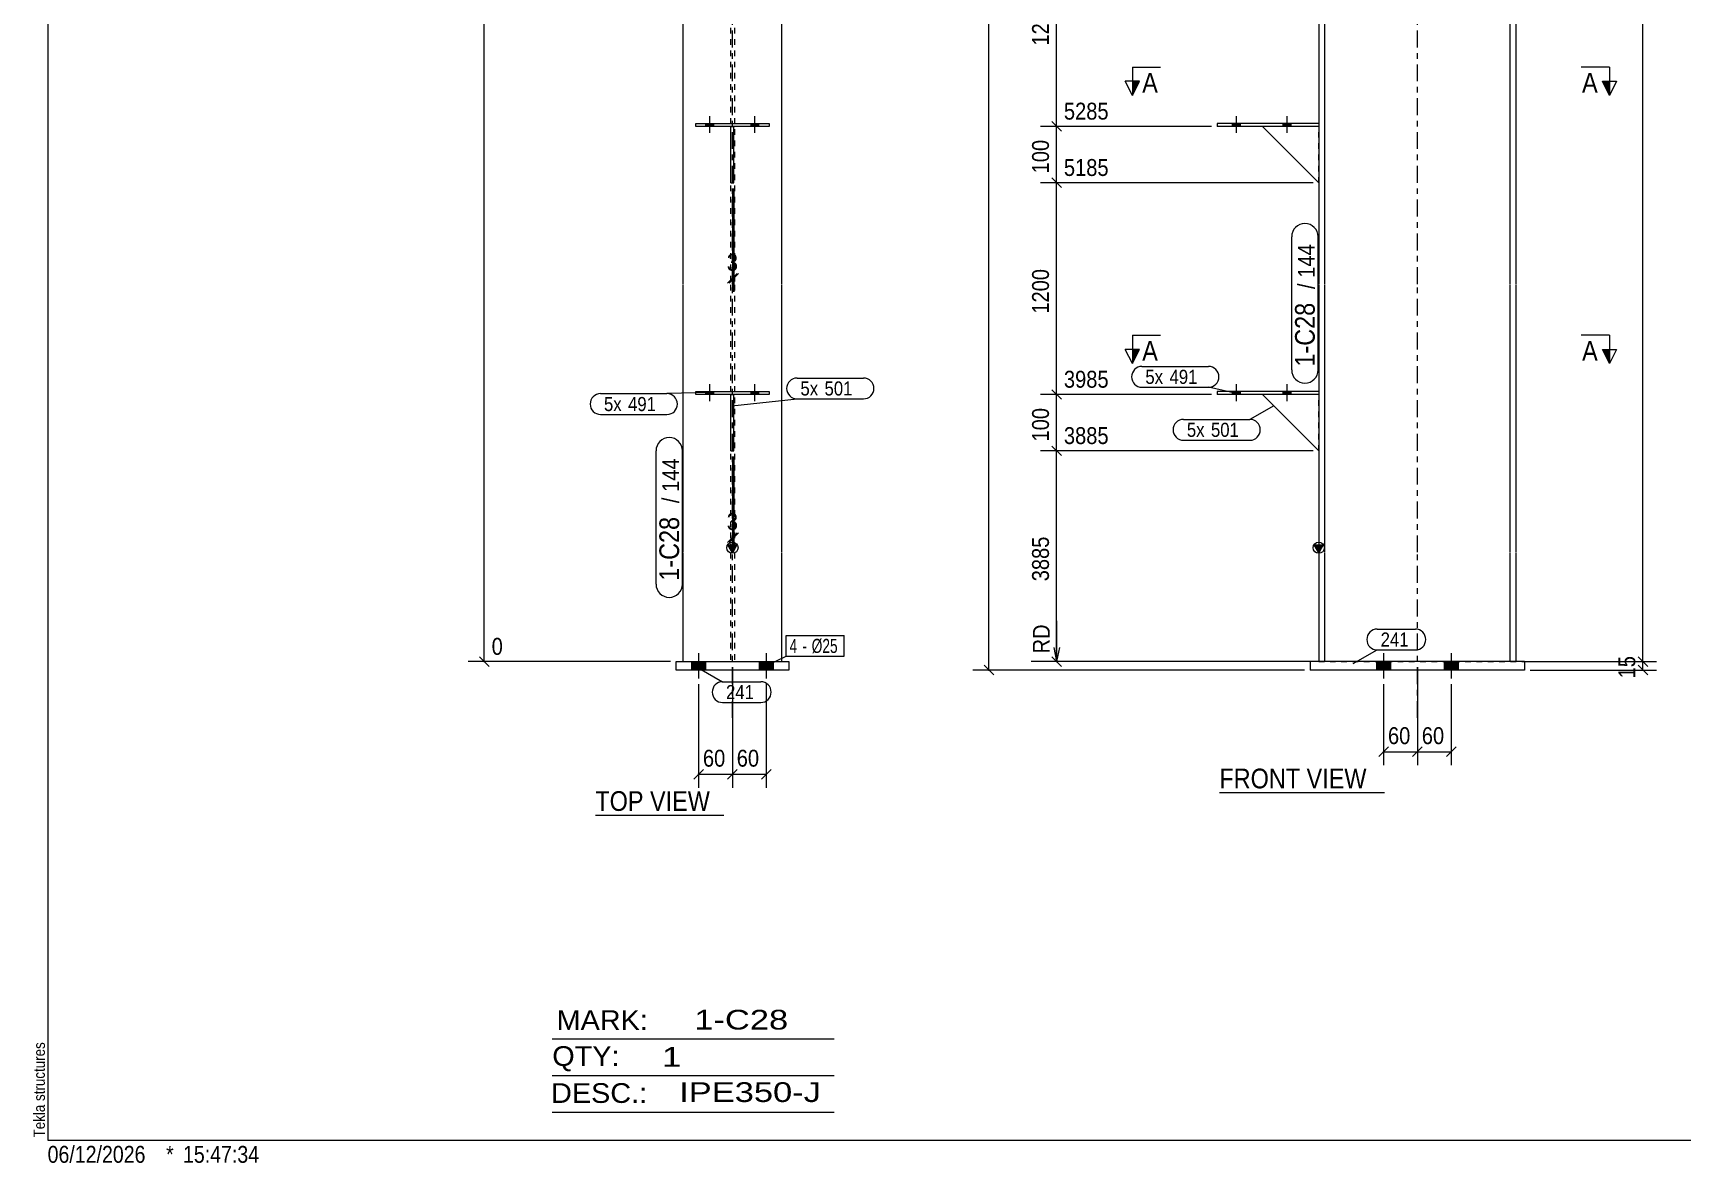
# Model space of a CAD drawing. Header units: millimetres. Extents: x 2 to 579, y 1 to 405.
# Drawn here: x 2.4 to 294.9, y 1 to 201.5 of the extents above; entities that cross this region are included whole.
import ezdxf

# ---------------------------------------------------------------- set-up
doc = ezdxf.new("R2010")
doc.units = ezdxf.units.MM
for name, pattern in [('XKITLINE00', [0]), ('XKITLINE01', [4, 1, -1, 1, -1]), ('XKITLINE03', [6, 3, -1, 1, -1])]:
    doc.linetypes.add(name, pattern=pattern)
for name, color, linetype, lineweight in [('Bolt', 3, 'Continuous', 0), ('BoltMark', 7, 'Continuous', 0), ('Dimensions', 7, 'Continuous', 0), ('DrawingSheet', 5, 'Continuous', 0), ('OtherObjectType', 7, 'Continuous', 0), ('Part', 2, 'Continuous', 0), ('PartMark', 7, 'Continuous', 0), ('Section', 6, 'Continuous', 0)]:
    doc.layers.add(name, color=color, linetype=linetype, lineweight=lineweight)
doc.styles.add('ARIAL', font='ARIAL.TTF')
doc.styles.add('ARIAL_NARROW', font='ARIALN.TTF')

# ---------------------------------------------------------------- blocks, each defined once
blk = doc.blocks.new('*A5')
at = {"layer": 'Bolt'}
for points in [[(215.15, 184.93), (215.15, 185.43), (216.55, 185.43), (216.55, 184.93)], [(215.15, 184.93), (215.15, 185.43), (216.55, 185.43), (216.55, 184.93)], [(224.15, 184.93), (224.15, 185.43), (225.55, 185.43), (225.55, 184.93)], [(224.15, 184.93), (224.15, 185.43), (225.55, 185.43), (225.55, 184.93)]]:
    blk.add_hatch(color=3, dxfattribs=at).paths.add_polyline_path(points, flags=17)
at = {"layer": 'Bolt', "color": 3, "linetype": 'XKITLINE00', "lineweight": 0}
for p, q in [((215.15, 184.93), (215.15, 185.43)), ((215.15, 184.93), (215.15, 185.43)), ((215.85, 183.77), (215.85, 186.77)), ((215.85, 183.77), (215.85, 186.77)), ((216.55, 184.93), (216.55, 185.43)), ((216.55, 184.93), (216.55, 185.43)), ((224.15, 184.93), (224.15, 185.43)), ((224.15, 184.93), (224.15, 185.43)), ((224.85, 183.77), (224.85, 186.77)), ((224.85, 183.77), (224.85, 186.77)), ((225.55, 184.93), (225.55, 185.43)), ((225.55, 184.93), (225.55, 185.43))]:
    blk.add_line(p, q, dxfattribs=at)
blk = doc.blocks.new('*A6')
at = {"layer": 'Bolt'}
for points in [[(215.15, 137.35), (215.15, 137.85), (216.55, 137.85), (216.55, 137.35)], [(215.15, 137.35), (215.15, 137.85), (216.55, 137.85), (216.55, 137.35)], [(224.15, 137.35), (224.15, 137.85), (225.55, 137.85), (225.55, 137.35)], [(224.15, 137.35), (224.15, 137.85), (225.55, 137.85), (225.55, 137.35)]]:
    blk.add_hatch(color=3, dxfattribs=at).paths.add_polyline_path(points, flags=17)
at = {"layer": 'Bolt', "color": 3, "linetype": 'XKITLINE00', "lineweight": 0}
for p, q in [((215.15, 137.35), (215.15, 137.85)), ((215.15, 137.35), (215.15, 137.85)), ((215.85, 136.19), (215.85, 139.19)), ((215.85, 136.19), (215.85, 139.19)), ((216.55, 137.35), (216.55, 137.85)), ((216.55, 137.35), (216.55, 137.85)), ((224.15, 137.35), (224.15, 137.85)), ((224.15, 137.35), (224.15, 137.85)), ((224.85, 136.19), (224.85, 139.19)), ((224.85, 136.19), (224.85, 139.19)), ((225.55, 137.35), (225.55, 137.85)), ((225.55, 137.35), (225.55, 137.85))]:
    blk.add_line(p, q, dxfattribs=at)
blk = doc.blocks.new('*A8')
at = {"layer": 'Bolt'}
for points in [[(243.2, 89.95), (243.2, 88.45), (240.7, 88.45), (240.7, 89.95)], [(243.2, 89.95), (243.2, 88.45), (240.7, 88.45), (240.7, 89.95)], [(255.2, 89.95), (255.2, 88.45), (252.7, 88.45), (252.7, 89.95)], [(255.2, 89.95), (255.2, 88.45), (252.7, 88.45), (252.7, 89.95)]]:
    blk.add_hatch(color=3, dxfattribs=at).paths.add_polyline_path(points, flags=17)
at = {"layer": 'Bolt', "color": 3, "linetype": 'XKITLINE00', "lineweight": 0}
for p, q in [((241.95, 91.45), (241.95, 86.95)), ((241.95, 91.45), (241.95, 86.95)), ((253.95, 91.45), (253.95, 86.95)), ((253.95, 91.45), (253.95, 86.95)), ((240.7, 89.95), (240.7, 88.45)), ((240.7, 89.95), (240.7, 88.45)), ((243.2, 89.95), (243.2, 88.45)), ((243.2, 89.95), (243.2, 88.45)), ((252.7, 89.95), (252.7, 88.45)), ((252.7, 89.95), (252.7, 88.45)), ((255.2, 89.95), (255.2, 88.45)), ((255.2, 89.95), (255.2, 88.45))]:
    blk.add_line(p, q, dxfattribs=at)
blk = doc.blocks.new('*A9')
at = {"layer": 'Part'}
blk.add_hatch(color=2, dxfattribs=at).paths.add_polyline_path([(229.65, 110.66), (231.25, 110.66), (230.45, 109.26)], flags=17)
at = {"layer": 'Part', "color": 7, "linetype": 'XKITLINE03', "lineweight": 0}
for p, q in [((247.95, 347.25), (247.95, 376.91)), ((247.95, 299.67), (247.95, 347.15)), ((247.95, 252.09), (247.95, 299.57)), ((247.95, 204.51), (247.95, 251.99)), ((247.95, 156.93), (247.95, 204.41)), ((247.95, 109.35), (247.95, 156.83)), ((247.95, 79.95), (247.95, 109.25))]:
    blk.add_line(p, q, dxfattribs=at)
at = {"layer": 'Part', "color": 2, "linetype": 'XKITLINE00', "lineweight": 0}
for p, q in [((231.55, 367.83), (230.45, 367.83)), ((230.45, 367.83), (230.45, 347.25)), ((231.55, 347.25), (231.55, 367.83)), ((231.55, 366.95), (264.35, 366.95)), ((265.45, 367.83), (264.35, 367.83)), ((264.35, 367.83), (264.35, 347.25)), ((265.45, 347.25), (265.45, 367.83)), ((230.45, 347.15), (230.45, 299.67)), ((231.55, 299.67), (231.55, 347.15)), ((264.35, 347.15), (264.35, 299.67)), ((265.45, 299.67), (265.45, 347.15)), ((230.45, 299.57), (230.45, 252.09)), ((231.55, 252.09), (231.55, 299.57)), ((264.35, 299.57), (264.35, 252.09)), ((265.45, 252.09), (265.45, 299.57)), ((230.45, 251.99), (230.45, 204.51)), ((231.55, 204.51), (231.55, 251.99)), ((264.35, 251.99), (264.35, 204.51)), ((265.45, 204.51), (265.45, 251.99)), ((230.45, 204.41), (230.45, 156.93)), ((231.55, 156.93), (231.55, 204.41)), ((264.35, 204.41), (264.35, 156.93)), ((265.45, 156.93), (265.45, 204.41)), ((230.45, 156.83), (230.45, 109.35)), ((231.55, 109.35), (231.55, 156.83)), ((264.35, 156.83), (264.35, 109.35)), ((265.45, 109.35), (265.45, 156.83)), ((230.45, 109.26), (229.65, 110.66)), ((229.65, 110.66), (231.25, 110.66)), ((231.25, 110.66), (230.45, 109.26)), ((230.45, 109.25), (230.45, 89.95)), ((231.55, 89.95), (231.55, 109.25)), ((264.35, 109.25), (264.35, 89.95)), ((265.45, 89.95), (265.45, 109.25))]:
    blk.add_line(p, q, dxfattribs=at)
at = {"layer": 'Part', "color": 7, "linetype": 'XKITLINE01', "lineweight": 0}
for p, q in [((230.45, 365.99), (231.55, 365.99)), ((231.55, 366.87), (264.35, 366.87)), ((264.35, 365.99), (265.45, 365.99)), ((230.45, 89.95), (265.45, 89.95))]:
    blk.add_line(p, q, dxfattribs=at)
at = {"layer": 'Part', "color": 2, "linetype": 'XKITLINE00', "lineweight": 0}
blk.add_circle((230.45, 110.16), 1, dxfattribs=at)
blk = doc.blocks.new('*A16')
at = {"layer": 'Part', "color": 2, "linetype": 'XKITLINE00', "lineweight": 0}
blk.add_line((220.45, 184.93), (230.45, 174.93), dxfattribs=at)
at = {"layer": 'Part', "color": 7, "linetype": 'XKITLINE01', "lineweight": 0}
for p, q in [((230.45, 184.93), (220.45, 184.93)), ((230.45, 174.93), (230.45, 184.93))]:
    blk.add_line(p, q, dxfattribs=at)
blk = doc.blocks.new('*A17')
at = {"layer": 'Part', "color": 2, "linetype": 'XKITLINE00', "lineweight": 0}
for p, q in [((230.45, 185.43), (212.45, 185.43)), ((212.45, 185.43), (212.45, 184.93)), ((230.45, 184.93), (212.45, 184.93))]:
    blk.add_line(p, q, dxfattribs=at)
at = {"layer": 'Part', "color": 7, "linetype": 'XKITLINE01', "lineweight": 0}
blk.add_line((230.45, 185.43), (230.45, 184.93), dxfattribs=at)
blk = doc.blocks.new('*A18')
at = {"layer": 'Part', "color": 2, "linetype": 'XKITLINE00', "lineweight": 0}
for p, q in [((230.45, 137.85), (212.45, 137.85)), ((212.45, 137.85), (212.45, 137.35)), ((230.45, 137.35), (212.45, 137.35))]:
    blk.add_line(p, q, dxfattribs=at)
at = {"layer": 'Part', "color": 7, "linetype": 'XKITLINE01', "lineweight": 0}
blk.add_line((230.45, 137.85), (230.45, 137.35), dxfattribs=at)
blk = doc.blocks.new('*A19')
at = {"layer": 'Part', "color": 2, "linetype": 'XKITLINE00', "lineweight": 0}
blk.add_line((220.45, 137.35), (230.45, 127.35), dxfattribs=at)
at = {"layer": 'Part', "color": 7, "linetype": 'XKITLINE01', "lineweight": 0}
for p, q in [((230.45, 137.35), (220.45, 137.35)), ((230.45, 127.35), (230.45, 137.35))]:
    blk.add_line(p, q, dxfattribs=at)
blk = doc.blocks.new('*A21')
at = {"layer": 'Part', "color": 2, "linetype": 'XKITLINE00', "lineweight": 0}
for p, q in [((266.95, 89.95), (228.95, 89.95)), ((228.95, 89.95), (228.95, 88.45)), ((266.95, 88.45), (228.95, 88.45)), ((266.95, 89.95), (266.95, 88.45))]:
    blk.add_line(p, q, dxfattribs=at)
blk = doc.blocks.new('*A25')
at = {"layer": 'Bolt'}
for points in [[(123.15, 185.43), (123.15, 184.93), (121.75, 184.93), (121.75, 185.43)], [(123.15, 185.43), (123.15, 184.93), (121.75, 184.93), (121.75, 185.43)], [(131.15, 185.43), (131.15, 184.93), (129.75, 184.93), (129.75, 185.43)], [(131.15, 185.43), (131.15, 184.93), (129.75, 184.93), (129.75, 185.43)]]:
    blk.add_hatch(color=3, dxfattribs=at).paths.add_polyline_path(points, flags=17)
at = {"layer": 'Bolt', "color": 3, "linetype": 'XKITLINE00', "lineweight": 0}
for p, q in [((121.75, 184.93), (121.75, 185.43)), ((121.75, 184.93), (121.75, 185.43)), ((122.45, 183.77), (122.45, 186.77)), ((122.45, 183.77), (122.45, 186.77)), ((123.15, 184.93), (123.15, 185.43)), ((123.15, 184.93), (123.15, 185.43)), ((129.75, 184.93), (129.75, 185.43)), ((129.75, 184.93), (129.75, 185.43)), ((130.45, 183.77), (130.45, 186.77)), ((130.45, 183.77), (130.45, 186.77)), ((131.15, 184.93), (131.15, 185.43)), ((131.15, 184.93), (131.15, 185.43))]:
    blk.add_line(p, q, dxfattribs=at)
blk = doc.blocks.new('*A26')
at = {"layer": 'Bolt'}
for points in [[(123.15, 137.85), (123.15, 137.35), (121.75, 137.35), (121.75, 137.85)], [(123.15, 137.85), (123.15, 137.35), (121.75, 137.35), (121.75, 137.85)], [(131.15, 137.85), (131.15, 137.35), (129.75, 137.35), (129.75, 137.85)], [(131.15, 137.85), (131.15, 137.35), (129.75, 137.35), (129.75, 137.85)]]:
    blk.add_hatch(color=3, dxfattribs=at).paths.add_polyline_path(points, flags=17)
at = {"layer": 'Bolt', "color": 3, "linetype": 'XKITLINE00', "lineweight": 0}
for p, q in [((121.75, 137.35), (121.75, 137.85)), ((121.75, 137.35), (121.75, 137.85)), ((122.45, 136.19), (122.45, 139.19)), ((122.45, 136.19), (122.45, 139.19)), ((123.15, 137.35), (123.15, 137.85)), ((123.15, 137.35), (123.15, 137.85)), ((129.75, 137.35), (129.75, 137.85)), ((129.75, 137.35), (129.75, 137.85)), ((130.45, 136.19), (130.45, 139.19)), ((130.45, 136.19), (130.45, 139.19)), ((131.15, 137.35), (131.15, 137.85)), ((131.15, 137.35), (131.15, 137.85))]:
    blk.add_line(p, q, dxfattribs=at)
blk = doc.blocks.new('*A28')
at = {"layer": 'Bolt'}
for points in [[(121.7, 89.95), (121.7, 88.45), (119.2, 88.45), (119.2, 89.95)], [(121.7, 89.95), (121.7, 88.45), (119.2, 88.45), (119.2, 89.95)], [(133.7, 89.95), (133.7, 88.45), (131.2, 88.45), (131.2, 89.95)], [(133.7, 89.95), (133.7, 88.45), (131.2, 88.45), (131.2, 89.95)]]:
    blk.add_hatch(color=3, dxfattribs=at).paths.add_polyline_path(points, flags=17)
at = {"layer": 'Bolt', "color": 3, "linetype": 'XKITLINE00', "lineweight": 0}
for p, q in [((120.45, 91.45), (120.45, 86.95)), ((120.45, 91.45), (120.45, 86.95)), ((132.45, 91.45), (132.45, 86.95)), ((132.45, 91.45), (132.45, 86.95)), ((119.2, 89.95), (119.2, 88.45)), ((119.2, 89.95), (119.2, 88.45)), ((121.7, 89.95), (121.7, 88.45)), ((121.7, 89.95), (121.7, 88.45)), ((131.2, 89.95), (131.2, 88.45)), ((131.2, 89.95), (131.2, 88.45)), ((133.7, 89.95), (133.7, 88.45)), ((133.7, 89.95), (133.7, 88.45))]:
    blk.add_line(p, q, dxfattribs=at)
blk = doc.blocks.new('*A29')
at = {"layer": 'Part'}
blk.add_hatch(color=2, dxfattribs=at).paths.add_polyline_path([(125.65, 110.66), (127.25, 110.66), (126.45, 109.26)], flags=17)
at = {"layer": 'Part', "color": 7, "linetype": 'XKITLINE03', "lineweight": 0}
for p, q in [((126.45, 347.25), (126.45, 376.91)), ((126.45, 299.67), (126.45, 347.15)), ((126.45, 252.09), (126.45, 299.57)), ((126.45, 204.51), (126.45, 251.99)), ((126.45, 156.93), (126.45, 204.41)), ((126.45, 109.35), (126.45, 156.83)), ((126.45, 79.95), (126.45, 109.25))]:
    blk.add_line(p, q, dxfattribs=at)
at = {"layer": 'Part', "color": 7, "linetype": 'XKITLINE01', "lineweight": 0}
for p, q in [((135.2, 367.83), (117.7, 365.99)), ((126.1, 366.87), (126.1, 347.25)), ((126.8, 366.95), (126.8, 347.25)), ((126.1, 347.15), (126.1, 299.67)), ((126.8, 347.15), (126.8, 299.67)), ((126.1, 299.57), (126.1, 252.09)), ((126.8, 299.57), (126.8, 252.09)), ((126.1, 251.99), (126.1, 204.51)), ((126.8, 251.99), (126.8, 204.51)), ((126.1, 204.41), (126.1, 156.93)), ((126.8, 204.41), (126.8, 156.93)), ((126.1, 156.83), (126.1, 109.35)), ((126.8, 156.83), (126.8, 109.35)), ((126.1, 109.25), (126.1, 89.95)), ((126.8, 109.25), (126.8, 89.95)), ((117.7, 89.95), (135.2, 89.95))]:
    blk.add_line(p, q, dxfattribs=at)
at = {"layer": 'Part', "color": 2, "linetype": 'XKITLINE00', "lineweight": 0}
for p, q in [((117.7, 347.25), (117.7, 365.99)), ((135.2, 347.25), (135.2, 367.83)), ((117.7, 299.67), (117.7, 347.15)), ((135.2, 299.67), (135.2, 347.15)), ((117.7, 252.09), (117.7, 299.57)), ((135.2, 252.09), (135.2, 299.57)), ((117.7, 204.51), (117.7, 251.99)), ((135.2, 204.51), (135.2, 251.99)), ((117.7, 156.93), (117.7, 204.41)), ((135.2, 156.93), (135.2, 204.41)), ((117.7, 109.35), (117.7, 156.83)), ((135.2, 109.35), (135.2, 156.83)), ((117.7, 89.95), (117.7, 109.25)), ((126.45, 109.26), (125.65, 110.66)), ((125.65, 110.66), (127.25, 110.66)), ((127.25, 110.66), (126.45, 109.26)), ((135.2, 89.95), (135.2, 109.25))]:
    blk.add_line(p, q, dxfattribs=at)
blk.add_circle((126.45, 110.16), 1, dxfattribs=at)
blk = doc.blocks.new('*A36')
at = {"layer": 'Part', "color": 2, "linetype": 'XKITLINE00', "lineweight": 0}
for p, q in [((126.2, 174.93), (126.2, 184.93)), ((126.7, 174.93), (126.7, 184.93)), ((126.2, 174.93), (126.7, 174.93))]:
    blk.add_line(p, q, dxfattribs=at)
at = {"layer": 'Part', "color": 7, "linetype": 'XKITLINE01', "lineweight": 0}
for p, q in [((126.2, 184.93), (126.7, 184.93)), ((126.7, 184.93), (126.2, 184.93))]:
    blk.add_line(p, q, dxfattribs=at)
blk = doc.blocks.new('*A37')
at = {"layer": 'Part', "color": 2, "linetype": 'XKITLINE00', "lineweight": 0}
for p, q in [((119.95, 185.43), (132.95, 185.43)), ((119.95, 184.93), (119.95, 185.43)), ((132.95, 184.93), (119.95, 184.93)), ((132.95, 185.43), (132.95, 184.93))]:
    blk.add_line(p, q, dxfattribs=at)
blk = doc.blocks.new('*A38')
at = {"layer": 'Part', "color": 2, "linetype": 'XKITLINE00', "lineweight": 0}
for p, q in [((119.95, 137.85), (132.95, 137.85)), ((119.95, 137.35), (119.95, 137.85)), ((132.95, 137.85), (132.95, 137.35)), ((132.95, 137.35), (119.95, 137.35))]:
    blk.add_line(p, q, dxfattribs=at)
blk = doc.blocks.new('*A39')
at = {"layer": 'Part', "color": 2, "linetype": 'XKITLINE00', "lineweight": 0}
for p, q in [((126.2, 127.35), (126.2, 137.35)), ((126.7, 127.35), (126.7, 137.35)), ((126.2, 127.35), (126.7, 127.35))]:
    blk.add_line(p, q, dxfattribs=at)
at = {"layer": 'Part', "color": 7, "linetype": 'XKITLINE01', "lineweight": 0}
for p, q in [((126.2, 137.35), (126.7, 137.35)), ((126.7, 137.35), (126.2, 137.35))]:
    blk.add_line(p, q, dxfattribs=at)
blk = doc.blocks.new('*A41')
at = {"layer": 'Part', "color": 2, "linetype": 'XKITLINE00', "lineweight": 0}
for p, q in [((116.45, 88.45), (116.45, 89.95)), ((116.45, 89.95), (136.45, 89.95)), ((136.45, 88.45), (116.45, 88.45)), ((136.45, 89.95), (136.45, 88.45))]:
    blk.add_line(p, q, dxfattribs=at)
blk = doc.blocks.new('*A46')
at = {"layer": 'DrawingSheet', "color": 5, "linetype": 'XKITLINE00', "lineweight": 0}
for p, q in [((5, 405), (5, 5)), ((5, 5), (579, 5))]:
    blk.add_line(p, q, dxfattribs=at)
at = {"layer": 'DrawingSheet', "color": 5, "style": 'ARIAL', "width": 0.85}
blk.add_text('Tekla structures', height=2, rotation=90, dxfattribs=at).set_placement((4.5, 5.5))
blk = doc.blocks.new('*A50')
at = {"layer": 'OtherObjectType', "color": 6, "linetype": 'XKITLINE00', "lineweight": 0}
for p, q in [((94.5, 23), (144.5, 23)), ((94.5, 16.5), (144.5, 16.5)), ((94.5, 10), (144.5, 10))]:
    blk.add_line(p, q, dxfattribs=at)
at = {"layer": 'OtherObjectType', "color": 6, "style": 'ARIAL_NARROW'}
for s, width, p in [('MARK:', 1.275, (95.27, 24.58)), ('1-C28', 1.525501, (119.69, 24.65)), ('QTY:', 1.275, (94.5, 18.19)), ('1', 1.525501, (113.99, 18.05)), ('DESC.:', 1.275, (94.29, 11.63)), ('IPE350-J', 1.525501, (117, 11.79))]:
    blk.add_text(s, height=3.5, dxfattribs=dict(at, width=width)).set_placement(p)
blk = doc.blocks.new('*A53')
at = {"layer": 'OtherObjectType', "color": 7, "style": 'ARIAL_NARROW', "width": 1.008832}
for s, p in [('06/12/2026', (4.99, 1)), ('*', (26, 1)), ('15:47:34', (29, 1))]:
    blk.add_text(s, height=3, dxfattribs=at).set_placement(p)
blk = doc.blocks.new('*A54')
at = {"layer": 'Dimensions', "color": 7, "linetype": 'XKITLINE00', "lineweight": 0}
for p, q in [((228.2, 369.15), (169.1, 369.15)), ((171.11, 370), (172.8, 368.31)), ((171.95, 88.45), (171.95, 369.15)), ((227.95, 88.45), (169.1, 88.45)), ((171.11, 89.3), (172.8, 87.6))]:
    blk.add_line(p, q, dxfattribs=at)
at = {"layer": 'Dimensions', "color": 3}
for p in [(171.95, 369.15), (171.95, 88.45)]:
    blk.add_point(p, dxfattribs=at)
at = {"layer": 'Dimensions', "color": 3, "style": 'ARIAL', "width": 0.85}
blk.add_text('10116', height=3, rotation=90.0002, dxfattribs=at).set_placement((170.6, 223.24))
blk = doc.blocks.new('*A55')
at = {"layer": 'Dimensions', "color": 7, "linetype": 'XKITLINE00', "lineweight": 0}
for p, q in [((287.11, 90.8), (288.8, 89.1)), ((266.45, 89.95), (290.35, 89.95)), ((267.95, 88.45), (290.35, 88.45)), ((287.11, 89.3), (288.8, 87.6)), ((287.95, 88.45), (287.95, 89.95))]:
    blk.add_line(p, q, dxfattribs=at)
at = {"layer": 'Dimensions', "color": 3}
for p in [(287.95, 89.95), (287.95, 88.45)]:
    blk.add_point(p, dxfattribs=at)
at = {"layer": 'Dimensions', "color": 3, "style": 'ARIAL', "width": 0.85}
blk.add_text('15', height=3, rotation=90.0002, dxfattribs=at).set_placement((286.6, 86.97))
blk = doc.blocks.new('*A56')
at = {"layer": 'Dimensions', "color": 7, "linetype": 'XKITLINE00', "lineweight": 0}
for p, q in [((287.11, 368.68), (288.8, 366.99)), ((266.45, 367.83), (290.35, 367.83)), ((287.95, 89.95), (287.95, 367.83)), ((287.11, 90.8), (288.8, 89.1)), ((266.45, 89.95), (290.35, 89.95))]:
    blk.add_line(p, q, dxfattribs=at)
at = {"layer": 'Dimensions', "color": 3}
for p in [(287.95, 367.83), (287.95, 89.95)]:
    blk.add_point(p, dxfattribs=at)
at = {"layer": 'Dimensions', "color": 3, "style": 'ARIAL', "width": 0.85}
blk.add_text('10088', height=3, rotation=90.0002, dxfattribs=at).set_placement((286.6, 223.33))
blk = doc.blocks.new('*A58')
at = {"layer": 'Dimensions', "color": 7, "linetype": 'XKITLINE00', "lineweight": 0}
for p, q in [((229.45, 127.35), (181.1, 127.35)), ((183.11, 128.2), (184.8, 126.5)), ((183.95, 89.95), (183.95, 127.35)), ((183.95, 97.17), (183.95, 89.95)), ((183.11, 90.8), (184.8, 89.1)), ((183.45, 92.45), (183.95, 89.95)), ((184.45, 92.45), (183.95, 89.95)), ((229.45, 89.95), (179.45, 89.95)), ((229.45, 89.95), (181.1, 89.95))]:
    blk.add_line(p, q, dxfattribs=at)
at = {"layer": 'Dimensions', "color": 3}
for p in [(183.95, 127.35), (183.95, 89.95)]:
    blk.add_point(p, dxfattribs=at)
at = {"layer": 'Dimensions', "color": 7}
blk.add_point((183.95, 89.95), dxfattribs=at)
at = {"layer": 'Dimensions', "color": 3, "style": 'ARIAL', "width": 0.85}
blk.add_text('3885', height=3, dxfattribs=at).set_placement((185.25, 128.55))
for s, p in [('3885', (182.6, 104.2)), ('RD', (182.75, 91.39))]:
    blk.add_text(s, height=3, rotation=90.0002, dxfattribs=at).set_placement(p)
blk = doc.blocks.new('*A59')
at = {"layer": 'Dimensions', "color": 7, "linetype": 'XKITLINE00', "lineweight": 0}
for p, q in [((183.11, 138.2), (184.8, 136.5)), ((211.45, 137.35), (181.1, 137.35)), ((183.95, 127.35), (183.95, 137.35)), ((229.45, 127.35), (181.1, 127.35)), ((183.11, 128.2), (184.8, 126.5))]:
    blk.add_line(p, q, dxfattribs=at)
at = {"layer": 'Dimensions', "color": 3}
for p in [(183.95, 137.35), (183.95, 127.35)]:
    blk.add_point(p, dxfattribs=at)
at = {"layer": 'Dimensions', "color": 3, "style": 'ARIAL', "width": 0.85}
blk.add_text('3985', height=3, dxfattribs=at).set_placement((185.25, 138.55))
blk.add_text('100', height=3, rotation=90.0002, dxfattribs=at).set_placement((182.6, 129.01))
blk = doc.blocks.new('*A60')
at = {"layer": 'Dimensions', "color": 7, "linetype": 'XKITLINE00', "lineweight": 0}
for p, q in [((183.11, 175.78), (184.8, 174.08)), ((229.45, 174.93), (181.1, 174.93)), ((183.95, 137.35), (183.95, 174.93)), ((183.11, 138.2), (184.8, 136.5)), ((211.45, 137.35), (181.1, 137.35))]:
    blk.add_line(p, q, dxfattribs=at)
at = {"layer": 'Dimensions', "color": 3}
for p in [(183.95, 174.93), (183.95, 137.35)]:
    blk.add_point(p, dxfattribs=at)
at = {"layer": 'Dimensions', "color": 3, "style": 'ARIAL', "width": 0.85}
blk.add_text('5185', height=3, dxfattribs=at).set_placement((185.25, 176.13))
blk.add_text('1200', height=3, rotation=90.0002, dxfattribs=at).set_placement((182.6, 151.69))
blk = doc.blocks.new('*A61')
at = {"layer": 'Dimensions', "color": 7, "linetype": 'XKITLINE00', "lineweight": 0}
for p, q in [((211.45, 184.93), (181.1, 184.93)), ((183.11, 185.78), (184.8, 184.08)), ((183.95, 174.93), (183.95, 184.93)), ((183.11, 175.78), (184.8, 174.08)), ((229.45, 174.93), (181.1, 174.93))]:
    blk.add_line(p, q, dxfattribs=at)
at = {"layer": 'Dimensions', "color": 3}
for p in [(183.95, 184.93), (183.95, 174.93)]:
    blk.add_point(p, dxfattribs=at)
at = {"layer": 'Dimensions', "color": 3, "style": 'ARIAL', "width": 0.85}
blk.add_text('5285', height=3, dxfattribs=at).set_placement((185.25, 186.13))
blk.add_text('100', height=3, rotation=90.0002, dxfattribs=at).set_placement((182.6, 176.59))
blk = doc.blocks.new('*A62')
at = {"layer": 'Dimensions', "color": 7, "linetype": 'XKITLINE00', "lineweight": 0}
for p, q in [((229.45, 222.51), (181.1, 222.51)), ((183.11, 223.36), (184.8, 221.66)), ((183.95, 184.93), (183.95, 222.51)), ((211.45, 184.93), (181.1, 184.93)), ((183.11, 185.78), (184.8, 184.08))]:
    blk.add_line(p, q, dxfattribs=at)
at = {"layer": 'Dimensions', "color": 3}
for p in [(183.95, 222.51), (183.95, 184.93)]:
    blk.add_point(p, dxfattribs=at)
at = {"layer": 'Dimensions', "color": 3, "style": 'ARIAL', "width": 0.85}
blk.add_text('6485', height=3, dxfattribs=at).set_placement((185.25, 223.71))
blk.add_text('1200', height=3, rotation=90.0002, dxfattribs=at).set_placement((182.6, 199.27))
blk = doc.blocks.new('*A69')
at = {"layer": 'Dimensions', "color": 7, "linetype": 'XKITLINE00', "lineweight": 0}
for p, q in [((247.95, 88.95), (247.95, 71.55)), ((241.95, 85.95), (241.95, 71.55)), ((242.8, 74.8), (241.11, 73.1)), ((241.95, 73.95), (247.95, 73.95)), ((248.8, 74.8), (247.11, 73.1))]:
    blk.add_line(p, q, dxfattribs=at)
at = {"layer": 'Dimensions', "color": 3}
for p in [(241.95, 73.95), (247.95, 73.95)]:
    blk.add_point(p, dxfattribs=at)
at = {"layer": 'Dimensions', "color": 3, "style": 'ARIAL', "width": 0.85}
blk.add_text('60', height=3, dxfattribs=at).set_placement((242.73, 75.3))
blk = doc.blocks.new('*A70')
at = {"layer": 'Dimensions', "color": 7, "linetype": 'XKITLINE00', "lineweight": 0}
for p, q in [((247.95, 88.95), (247.95, 71.55)), ((253.95, 85.95), (253.95, 71.55)), ((248.8, 74.8), (247.11, 73.1)), ((247.95, 73.95), (253.95, 73.95)), ((254.8, 74.8), (253.11, 73.1))]:
    blk.add_line(p, q, dxfattribs=at)
at = {"layer": 'Dimensions', "color": 3}
for p in [(247.95, 73.95), (253.95, 73.95)]:
    blk.add_point(p, dxfattribs=at)
at = {"layer": 'Dimensions', "color": 3, "style": 'ARIAL', "width": 0.85}
blk.add_text('60', height=3, dxfattribs=at).set_placement((248.73, 75.3))
blk = doc.blocks.new('*A74')
at = {"layer": 'PartMark', "color": 7, "linetype": 'XKITLINE00', "lineweight": 0}
for p, q in [((240.83, 95.71), (247.59, 95.71)), ((236.58, 89.62), (240.83, 92.01)), ((240.83, 92.01), (247.59, 92.01))]:
    blk.add_line(p, q, dxfattribs=at)
for centre, start, end in [((240.83, 93.86), 90, 270), ((247.59, 93.86), 270, 90)]:
    blk.add_arc(centre, 1.85, start, end, dxfattribs=at)
at = {"layer": 'PartMark', "color": 3, "style": 'ARIAL', "width": 0.85}
blk.add_text('241', height=2.5, dxfattribs=at).set_placement((241.43, 92.61))
blk = doc.blocks.new('*A76')
at = {"layer": 'PartMark', "color": 7, "linetype": 'XKITLINE00', "lineweight": 0}
for p, q in [((225.65, 141.7), (225.65, 165.35)), ((230.35, 141.7), (230.35, 165.35))]:
    blk.add_line(p, q, dxfattribs=at)
for centre, start, end in [((228, 165.35), 0, 180), ((228, 141.7), 180, 0)]:
    blk.add_arc(centre, 2.35, start, end, dxfattribs=at)
at = {"layer": 'PartMark', "color": 3, "style": 'ARIAL', "width": 0.85}
for s, p in [('144', (229.75, 158.07)), ('/', (229.75, 156.06))]:
    blk.add_text(s, height=3, rotation=90.0002, dxfattribs=at).set_placement(p)
at = {"layer": 'PartMark', "color": 1, "style": 'ARIAL', "width": 0.85}
blk.add_text('1-C28', height=3.5, rotation=90.0002, dxfattribs=at).set_placement((229.75, 142.3))
blk = doc.blocks.new('*A77')
at = {"layer": 'PartMark', "color": 7, "linetype": 'XKITLINE00', "lineweight": 0}
for p, q in [((199.1, 142.33), (210.89, 142.33)), ((199.1, 138.63), (210.89, 138.63)), ((216.08, 137.48), (210.89, 138.63))]:
    blk.add_line(p, q, dxfattribs=at)
for centre, start, end in [((199.1, 140.48), 90, 270), ((210.89, 140.48), 270, 90)]:
    blk.add_arc(centre, 1.85, start, end, dxfattribs=at)
at = {"layer": 'PartMark', "color": 3, "style": 'ARIAL', "width": 0.85}
for s, p in [('5x', (199.7, 139.23)), ('491', (203.98, 139.23))]:
    blk.add_text(s, height=2.5, dxfattribs=at).set_placement(p)
blk = doc.blocks.new('*A78')
at = {"layer": 'PartMark', "color": 7, "linetype": 'XKITLINE00', "lineweight": 0}
for p, q in [((222.48, 135.32), (218.24, 132.93)), ((206.46, 132.93), (218.24, 132.93)), ((206.46, 129.23), (218.24, 129.23))]:
    blk.add_line(p, q, dxfattribs=at)
for centre, start, end in [((206.46, 131.08), 90, 270), ((218.24, 131.08), 270, 90)]:
    blk.add_arc(centre, 1.85, start, end, dxfattribs=at)
at = {"layer": 'PartMark', "color": 3, "style": 'ARIAL', "width": 0.85}
for s, p in [('5x', (207.06, 129.83)), ('501', (211.33, 129.83))]:
    blk.add_text(s, height=2.5, dxfattribs=at).set_placement(p)
blk = doc.blocks.new('*A82')
at = {"layer": 'Section'}
for points in [[(198.64, 145.35), (197.39, 142.85), (197.39, 145.35)], [(282.02, 145.35), (282.02, 142.85), (280.77, 145.35)]]:
    blk.add_hatch(color=3, dxfattribs=at).paths.add_polyline_path(points, flags=17)
at = {"layer": 'Section', "color": 1, "linetype": 'XKITLINE00', "lineweight": 0}
for p, q in [((197.39, 147.85), (202.39, 147.85)), ((197.39, 147.85), (197.39, 142.85)), ((282.02, 147.85), (277.02, 147.85)), ((282.02, 147.85), (282.02, 142.85))]:
    blk.add_line(p, q, dxfattribs=at)
at = {"layer": 'Section', "color": 3, "linetype": 'XKITLINE00', "lineweight": 0}
for p, q in [((197.39, 142.85), (196.14, 145.35)), ((198.64, 145.35), (196.14, 145.35)), ((197.39, 142.85), (198.64, 145.35)), ((280.77, 145.35), (283.27, 145.35)), ((282.02, 142.85), (280.77, 145.35)), ((283.27, 145.35), (282.02, 142.85))]:
    blk.add_line(p, q, dxfattribs=at)
at = {"layer": 'Section', "color": 7, "style": 'ARIAL', "width": 0.85}
for p in [(199.14, 143.35), (277.16, 143.35)]:
    blk.add_text('A', height=3.5, dxfattribs=at).set_placement(p)
blk = doc.blocks.new('*A83')
at = {"layer": 'Section'}
for points in [[(198.64, 192.93), (197.39, 190.43), (197.39, 192.93)], [(282.02, 192.93), (282.02, 190.43), (280.77, 192.93)]]:
    blk.add_hatch(color=3, dxfattribs=at).paths.add_polyline_path(points, flags=17)
at = {"layer": 'Section', "color": 1, "linetype": 'XKITLINE00', "lineweight": 0}
for p, q in [((197.39, 195.43), (202.39, 195.43)), ((197.39, 195.43), (197.39, 190.43)), ((282.02, 195.43), (277.02, 195.43)), ((282.02, 195.43), (282.02, 190.43))]:
    blk.add_line(p, q, dxfattribs=at)
at = {"layer": 'Section', "color": 3, "linetype": 'XKITLINE00', "lineweight": 0}
for p, q in [((197.39, 190.43), (196.14, 192.93)), ((198.64, 192.93), (196.14, 192.93)), ((197.39, 190.43), (198.64, 192.93)), ((280.77, 192.93), (283.27, 192.93)), ((282.02, 190.43), (280.77, 192.93)), ((283.27, 192.93), (282.02, 190.43))]:
    blk.add_line(p, q, dxfattribs=at)
at = {"layer": 'Section', "color": 7, "style": 'ARIAL', "width": 0.85}
for p in [(199.14, 190.93), (277.16, 190.93)]:
    blk.add_text('A', height=3.5, dxfattribs=at).set_placement(p)
blk = doc.blocks.new('*A84')
at = {"layer": 'OtherObjectType', "color": 7, "linetype": 'XKITLINE00', "lineweight": 0}
blk.add_line((212.83, 66.7), (242.13, 66.7), dxfattribs=at)
at = {"layer": 'OtherObjectType', "color": 7, "style": 'ARIAL', "width": 0.85}
blk.add_text('FRONT VIEW', height=3.5, dxfattribs=at).set_placement((212.83, 67.45))
blk = doc.blocks.new('*A85')
at = {"layer": 'Dimensions', "color": 7, "linetype": 'XKITLINE00', "lineweight": 0}
for p, q in [((116.7, 365.99), (79.6, 365.99)), ((81.6, 366.84), (83.3, 365.14)), ((82.45, 89.95), (82.45, 365.99)), ((81.6, 90.8), (83.3, 89.1)), ((115.45, 89.95), (79.6, 89.95))]:
    blk.add_line(p, q, dxfattribs=at)
at = {"layer": 'Dimensions', "color": 3}
for p in [(82.45, 365.99), (82.45, 89.95)]:
    blk.add_point(p, dxfattribs=at)
at = {"layer": 'Dimensions', "color": 3, "style": 'ARIAL', "width": 0.85}
for s, p in [('10069', (83.75, 367.19)), ('0', (83.75, 91.15))]:
    blk.add_text(s, height=3, dxfattribs=at).set_placement(p)
blk.add_text('10069', height=3, rotation=90.0002, dxfattribs=at).set_placement((81.1, 222.41))
blk = doc.blocks.new('*A88')
at = {"layer": 'Dimensions', "color": 7, "linetype": 'XKITLINE00', "lineweight": 0}
for p, q in [((126.45, 88.95), (126.45, 67.55)), ((120.45, 85.95), (120.45, 67.55)), ((121.3, 70.8), (119.6, 69.1)), ((127.3, 70.8), (125.6, 69.1)), ((120.45, 69.95), (126.45, 69.95))]:
    blk.add_line(p, q, dxfattribs=at)
at = {"layer": 'Dimensions', "color": 3}
for p in [(120.45, 69.95), (126.45, 69.95)]:
    blk.add_point(p, dxfattribs=at)
at = {"layer": 'Dimensions', "color": 3, "style": 'ARIAL', "width": 0.85}
blk.add_text('60', height=3, dxfattribs=at).set_placement((121.22, 71.3))
blk = doc.blocks.new('*A89')
at = {"layer": 'Dimensions', "color": 7, "linetype": 'XKITLINE00', "lineweight": 0}
for p, q in [((126.45, 88.95), (126.45, 67.55)), ((132.45, 85.95), (132.45, 67.55)), ((127.3, 70.8), (125.6, 69.1)), ((133.3, 70.8), (131.6, 69.1)), ((126.45, 69.95), (132.45, 69.95))]:
    blk.add_line(p, q, dxfattribs=at)
at = {"layer": 'Dimensions', "color": 3}
for p in [(126.45, 69.95), (132.45, 69.95)]:
    blk.add_point(p, dxfattribs=at)
at = {"layer": 'Dimensions', "color": 3, "style": 'ARIAL', "width": 0.85}
blk.add_text('60', height=3, dxfattribs=at).set_placement((127.22, 71.3))
blk = doc.blocks.new('*A90')
at = {"layer": 'Dimensions', "color": 7, "linetype": 'XKITLINE00', "lineweight": 0}
for p, q in [((126.45, 126.35), (126.45, 109.55)), ((126.7, 126.35), (126.7, 109.55)), ((127.3, 112.8), (125.6, 111.1)), ((127.55, 112.8), (125.85, 111.1)), ((126.45, 111.95), (126.7, 111.95))]:
    blk.add_line(p, q, dxfattribs=at)
at = {"layer": 'Dimensions', "color": 3}
for p in [(126.45, 111.95), (126.7, 111.95)]:
    blk.add_point(p, dxfattribs=at)
at = {"layer": 'Dimensions', "color": 3, "style": 'ARIAL', "width": 0.85}
blk.add_text('3', height=3, dxfattribs=at).set_placement((125.46, 113.3))
blk = doc.blocks.new('*A94')
at = {"layer": 'Dimensions', "color": 7, "linetype": 'XKITLINE00', "lineweight": 0}
for p, q in [((126.45, 173.93), (126.45, 155.55)), ((126.7, 173.93), (126.7, 155.55)), ((127.3, 158.8), (125.6, 157.1)), ((127.55, 158.8), (125.85, 157.1)), ((126.45, 157.95), (126.7, 157.95))]:
    blk.add_line(p, q, dxfattribs=at)
at = {"layer": 'Dimensions', "color": 3}
for p in [(126.45, 157.95), (126.7, 157.95)]:
    blk.add_point(p, dxfattribs=at)
at = {"layer": 'Dimensions', "color": 3, "style": 'ARIAL', "width": 0.85}
blk.add_text('3', height=3, dxfattribs=at).set_placement((125.46, 159.3))
blk = doc.blocks.new('*A97')
at = {"layer": 'BoltMark', "color": 7, "linetype": 'XKITLINE00', "lineweight": 0}
for p, q in [((135.99, 94.58), (146.28, 94.58)), ((135.99, 90.88), (135.99, 94.58)), ((146.28, 90.88), (146.28, 94.58)), ((132.45, 89.2), (135.99, 90.88)), ((135.99, 90.88), (146.28, 90.88))]:
    blk.add_line(p, q, dxfattribs=at)
at = {"layer": 'BoltMark', "color": 3, "style": 'ARIAL_NARROW', "width": 0.85}
for s, p in [('4', (136.59, 91.48)), ('Ø25', (140.51, 91.48)), ('-', (138.86, 91.48))]:
    blk.add_text(s, height=2.5, dxfattribs=at).set_placement(p)
blk = doc.blocks.new('*A98')
at = {"layer": 'PartMark', "color": 7, "linetype": 'XKITLINE00', "lineweight": 0}
for p, q in [((120.48, 88.78), (124.72, 86.38)), ((124.72, 86.38), (131.48, 86.38)), ((124.72, 82.68), (131.48, 82.68))]:
    blk.add_line(p, q, dxfattribs=at)
for centre, start, end in [((124.72, 84.53), 90, 270), ((131.48, 84.53), 270, 90)]:
    blk.add_arc(centre, 1.85, start, end, dxfattribs=at)
at = {"layer": 'PartMark', "color": 3, "style": 'ARIAL', "width": 0.85}
blk.add_text('241', height=2.5, dxfattribs=at).set_placement((125.32, 83.28))
blk = doc.blocks.new('*A100')
at = {"layer": 'PartMark', "color": 7, "linetype": 'XKITLINE00', "lineweight": 0}
for p, q in [((112.9, 103.7), (112.9, 127.35)), ((117.6, 103.7), (117.6, 127.35))]:
    blk.add_line(p, q, dxfattribs=at)
for centre, start, end in [((115.25, 127.35), 0, 180), ((115.25, 103.7), 180, 0)]:
    blk.add_arc(centre, 2.35, start, end, dxfattribs=at)
at = {"layer": 'PartMark', "color": 3, "style": 'ARIAL', "width": 0.85}
for s, p in [('144', (117, 120.07)), ('/', (117, 118.06))]:
    blk.add_text(s, height=3, rotation=90.0002, dxfattribs=at).set_placement(p)
at = {"layer": 'PartMark', "color": 1, "style": 'ARIAL', "width": 0.85}
blk.add_text('1-C28', height=3.5, rotation=90.0002, dxfattribs=at).set_placement((117, 104.3))
blk = doc.blocks.new('*A101')
at = {"layer": 'PartMark', "color": 7, "linetype": 'XKITLINE00', "lineweight": 0}
for p, q in [((103.07, 137.5), (114.85, 137.5)), ((122.58, 137.72), (114.85, 137.5)), ((103.07, 133.8), (114.85, 133.8))]:
    blk.add_line(p, q, dxfattribs=at)
for centre, start, end in [((103.07, 135.65), 90, 270), ((114.85, 135.65), 270, 90)]:
    blk.add_arc(centre, 1.85, start, end, dxfattribs=at)
at = {"layer": 'PartMark', "color": 3, "style": 'ARIAL', "width": 0.85}
for s, p in [('5x', (103.67, 134.4)), ('491', (107.94, 134.4))]:
    blk.add_text(s, height=2.5, dxfattribs=at).set_placement(p)
blk = doc.blocks.new('*A102')
at = {"layer": 'PartMark', "color": 7, "linetype": 'XKITLINE00', "lineweight": 0}
for p, q in [((137.92, 140.27), (149.71, 140.27)), ((126.33, 135.32), (137.92, 136.57)), ((137.92, 136.57), (149.71, 136.57))]:
    blk.add_line(p, q, dxfattribs=at)
for centre, start, end in [((137.92, 138.42), 90, 270), ((149.71, 138.42), 270, 90)]:
    blk.add_arc(centre, 1.85, start, end, dxfattribs=at)
at = {"layer": 'PartMark', "color": 3, "style": 'ARIAL', "width": 0.85}
for s, p in [('5x', (138.52, 137.17)), ('501', (142.79, 137.17))]:
    blk.add_text(s, height=2.5, dxfattribs=at).set_placement(p)
blk = doc.blocks.new('*A103')
at = {"layer": 'OtherObjectType', "color": 7, "linetype": 'XKITLINE00', "lineweight": 0}
blk.add_line((102.14, 62.7), (124.96, 62.7), dxfattribs=at)
at = {"layer": 'OtherObjectType', "color": 7, "style": 'ARIAL', "width": 0.85}
blk.add_text('TOP VIEW', height=3.5, dxfattribs=at).set_placement((102.14, 63.45))

msp = doc.modelspace()

# ---------------------------------------------------------------- block references
at = {"lineweight": 0}
for name in ['*A46', '*A85', '*A54', '*A56', '*A62', '*A83', '*A61', '*A37', '*A25', '*A36', '*A17', '*A5', '*A16', '*A60', '*A94', '*A76', '*A82', '*A59', '*A77', '*A101', '*A38', '*A26', '*A102', '*A18', '*A6', '*A39', '*A78', '*A19', '*A100', '*A58', '*A90', '*A97', '*A74', '*A28', '*A8', '*A55', '*A41', '*A88', '*A98', '*A89', '*A21', '*A69', '*A70', '*A84', '*A103', '*A50', '*A53']:
    msp.add_blockref(name, (0, 0), dxfattribs=at)
at = {"layer": 'Part', "lineweight": 0}
for name in ['*A29', '*A9']:
    msp.add_blockref(name, (0, 0), dxfattribs=at)

doc.saveas('drawing.dxf')
